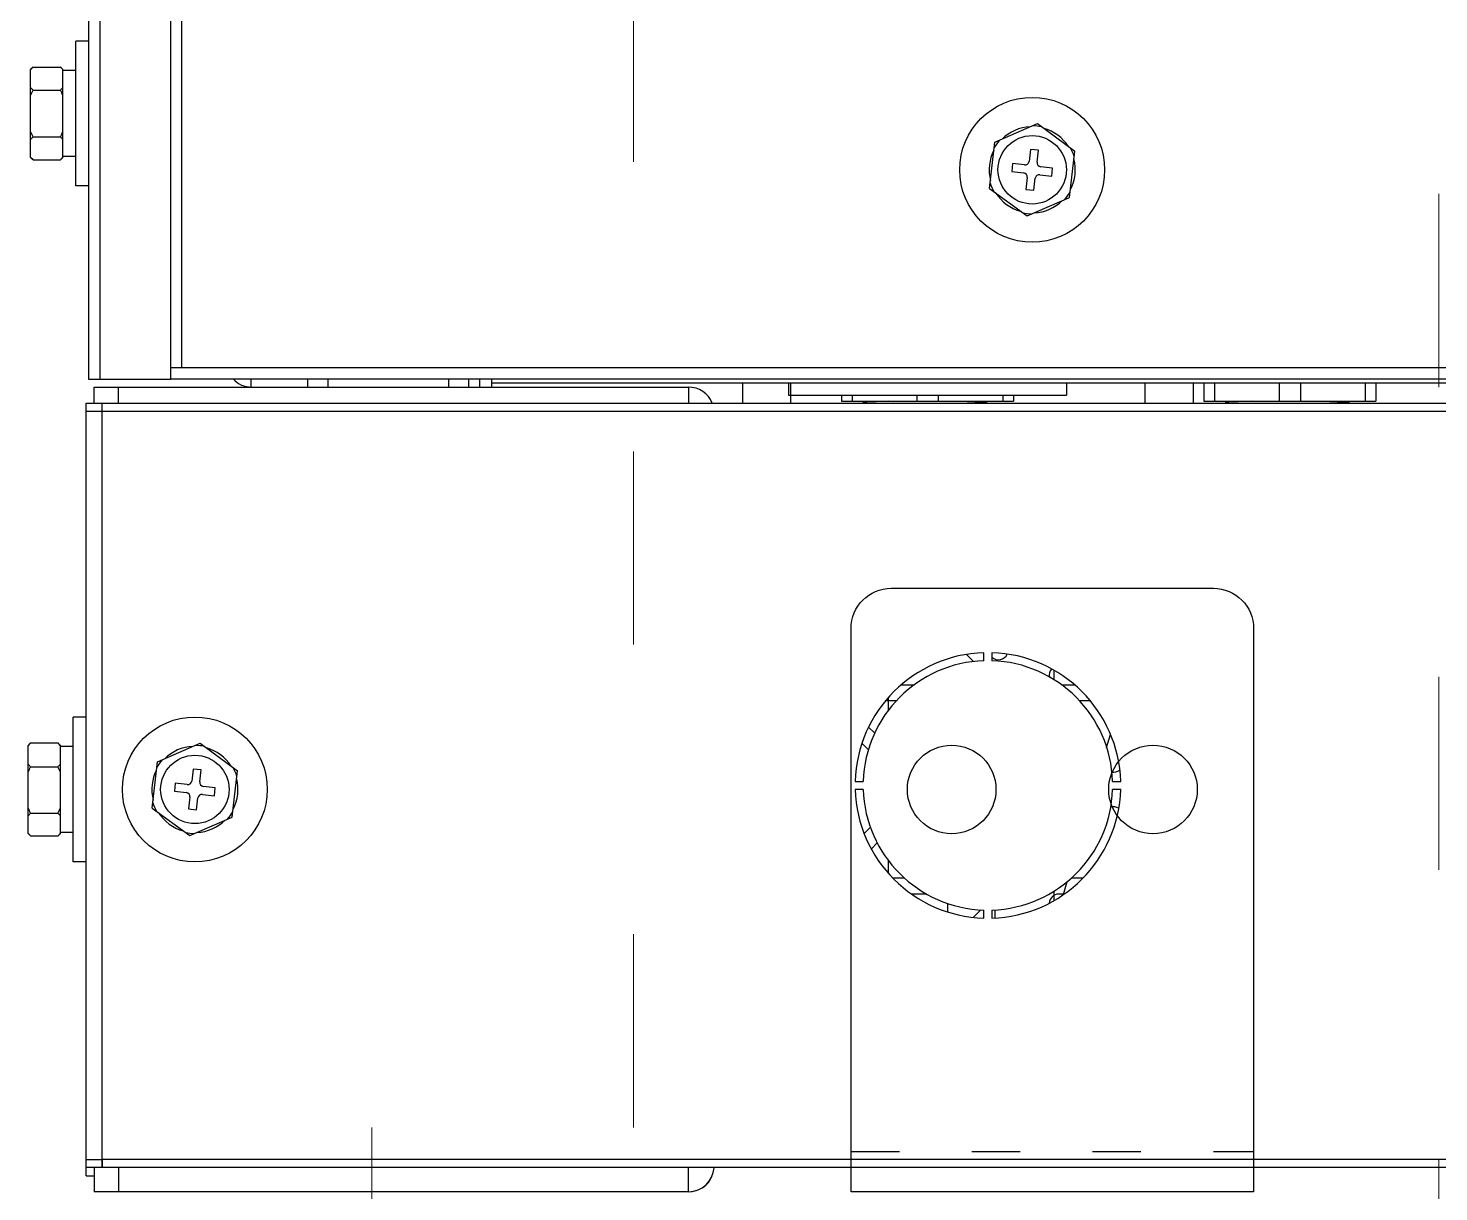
# Model space of a CAD drawing. Extents: x 59521 to 184406, y -1257 to 56672.
# Drawn here: x 90183.8 to 90359, y 13804.5 to 13949.1 of the extents above; entities that cross this region are included whole.
import ezdxf

# ---------------------------------------------------------------- set-up
doc = ezdxf.new("R2010")
doc.units = 0
doc.header["$MEASUREMENT"] = 0
doc.linetypes.add('ACAD_ISO03W100', pattern=[30, 12, -18])
doc.linetypes.add('CENTER', pattern=[50.799999713897705, 31.75, -6.349999904632568, 6.349999904632568, -6.349999904632568])
doc.layers.get('0').update_dxf_attribs({"linetype": 'CONTINUOUS'})
for name, color, linetype in [('2201-99013_0', 7, 'CONTINUOUS'), ('2401-01144-S-M6-16HWM_0', 7, 'CONTINUOUS'), ('4208-00681_1_0', 7, 'CONTINUOUS'), ('4208-00681_2_0', 7, 'CONTINUOUS'), ('4209-00026-D30-M_0', 7, 'CONTINUOUS'), ('4212-L0877_0', 7, 'CONTINUOUS'), ('4215-12269_10_0', 7, 'CONTINUOUS'), ('4215-19365_1_0', 7, 'CONTINUOUS'), ('4215-19366_0', 7, 'CONTINUOUS'), ('4215-19371_3_0', 7, 'CONTINUOUS'), ('4215-19373_0', 7, 'CONTINUOUS'), ('4215-19374_0', 7, 'CONTINUOUS'), ('4215-19407_1_0', 7, 'CONTINUOUS'), ('CORNER_FITTING-1_041_0', 7, 'CONTINUOUS')]:
    doc.layers.add(name, color=color, linetype=linetype)
doc.layers.add('3中心线层', color=1, linetype='CENTER', lineweight=18)
doc.layers.add('THICK', color=7, linetype='CONTINUOUS', lineweight=0)

# ---------------------------------------------------------------- blocks, each defined once
blk = doc.blocks.new('RY6TU6TYR6Y')
at = {"layer": 'THICK', "color": 1, "linetype": 'ACAD_ISO03W100', "ltscale": 2}
blk.add_lwpolyline([(74847.96917250848, -88359.80782113018), (74947.96917250848, -88359.80782113018), (74947.96917250848, -90811.80782113018), (74847.96917250848, -90811.80782113018)], close=True, dxfattribs=at)
blk = doc.blocks.new('A$C5A9F4CD4')
at = {"layer": '2201-99013_0', "color": 87, "linetype": 'Continuous'}
for p, q in [((56.09994259450468, 100.0000053473877), (56.09994259450468, 101.0000053473877)), ((56.09994259450468, 100.0000053473877), (56.09994259450468, 101.0000053473877)), ((57.59994259450468, 100.0000053473877), (57.59994259450468, 101.0000053473877)), ((57.59994259450468, 100.0000053473877), (57.59994259450468, 101.0000053473877))]:
    blk.add_line(p, q, dxfattribs=at)
at = {"layer": '2401-01144-S-M6-16HWM_0', "color": 87, "linetype": 'Continuous'}
for p, q in [((7.499942594498862, 143.0000053473877), (5.899942594493041, 143.0000053473877)), ((5.899942594493041, 125.0000053473877), (5.899942594493041, 143.0000053473877)), ((7.499942594498862, 143.0000053473877), (5.899942594500317, 143.0000053473877)), ((5.899942594500317, 125.0000053473877), (5.899942594500317, 143.0000053473877)), ((0.5999425945046823, 139.7735080392877), (0.29994259448722, 139.4735080392866)), ((0.5999425945046823, 139.7735080392886), (0.299942594501772, 139.4735080392884)), ((0.2999425943999086, 128.5265026554871), (0.2999425943999086, 139.4735080392866)), ((0.299942594501772, 128.5265026554889), (0.299942594501772, 139.4735080392884)), ((0.5999425945046823, 139.7735080392877), (3.999942594498862, 139.7735080392877)), ((0.5999425945046823, 139.7735080392886), (3.999942594498862, 139.7735080392886)), ((4.29994259448722, 139.4735080392866), (3.999942594498862, 139.7735080392877)), ((4.299942594501772, 139.4735080392884), (3.999942594498862, 139.7735080392886)), ((4.299942594399909, 128.5265026554871), (4.299942594399909, 139.4735080392866)), ((4.299942594501772, 128.5265026554889), (4.299942594501772, 139.4735080392884)), ((5.899942594493041, 139.3500053473881), (4.29994259448722, 139.3500053473881)), ((5.899942594500317, 139.3500053473881), (4.299942594501772, 139.3500053473881)), ((0.5999425945046823, 136.8867566932868), (3.999942594498862, 136.8867566932868)), ((0.5999425945046823, 136.8867566932877), (3.999942594498862, 136.8867566932877)), ((120.0535532287031, 130.4270155887871), (125.3446258395852, 132.7374016947879)), ((120.053553228805, 130.427015588788), (125.3446258397016, 132.7374016946878)), ((125.3446258395852, 132.7374016947879), (129.9910152053926, 129.3103914532867)), ((125.3446258397016, 132.7374016946878), (129.9910152055018, 129.3103914532876)), ((0.5999425945046823, 131.1132540013868), (3.999942594498862, 131.1132540013868)), ((0.5999425945046823, 131.1132540013887), (3.999942594498862, 131.1132540013887)), ((119.408869983512, 124.689619241487), (120.0535532287031, 130.4270155887871)), ((119.4088699835993, 124.6896192413888), (120.053553228805, 130.427015588788)), ((0.5999425945046823, 128.2265026554878), (0.29994259448722, 128.5265026554871)), ((0.5999425945046823, 128.2265026554887), (0.299942594501772, 128.5265026554889)), ((0.5999425945046823, 128.2265026554878), (3.999942594498862, 128.2265026554878)), ((0.5999425945046823, 128.2265026554887), (3.999942594498862, 128.2265026554887)), ((4.29994259448722, 128.5265026554871), (3.999942594498862, 128.2265026554878)), ((4.299942594501772, 128.5265026554889), (3.999942594498862, 128.2265026554887)), ((5.899942594493041, 128.6500053473874), (4.29994259448722, 128.6500053473874)), ((5.899942594500317, 128.6500053473883), (4.299942594501772, 128.6500053473883)), ((124.4822255295003, 129.540202048388), (124.314731909195, 128.0495827517871)), ((124.4822255296021, 129.5402020482879), (124.3147319093041, 128.0495827517889)), ((125.4759717271954, 129.4285396347886), (124.4822255295003, 129.540202048388)), ((125.4759717273046, 129.4285396347877), (124.4822255296021, 129.5402020482879)), ((125.3084781068028, 127.9379203382878), (125.4759717271954, 129.4285396347886)), ((125.3084781069047, 127.9379203382878), (125.4759717273046, 129.4285396347877)), ((129.3463319602015, 123.5729951059884), (129.9910152053926, 129.3103914532867)), ((129.3463319603034, 123.5729951059884), (129.9910152055018, 129.3103914532876)), ((122.2714083069877, 127.7760344800872), (122.1597458934993, 126.7822882823884)), ((122.2714083071041, 127.7760344800881), (122.1597458936012, 126.7822882823884)), ((122.1597458934993, 126.7822882823884), (123.6503651899984, 126.6147946620868)), ((122.1597458936012, 126.7822882823884), (123.6503651901003, 126.6147946620877)), ((123.7620276034868, 127.6085408597874), (122.2714083069877, 127.7760344800872)), ((123.7620276036032, 127.6085408597883), (122.2714083071041, 127.7760344800881)), ((125.6378575853887, 126.3914698349881), (127.1284768818878, 126.2239762146883)), ((125.6378575854033, 126.3914698349881), (127.1284768820042, 126.2239762146883)), ((127.2401392954052, 127.217722412387), (125.7495199989062, 127.3852160326869)), ((127.2401392954998, 127.2177224122879), (125.7495199990008, 127.3852160326887)), ((127.1284768818878, 126.2239762146883), (127.2401392954052, 127.217722412387)), ((127.1284768820042, 126.2239762146883), (127.2401392954998, 127.2177224122879)), ((7.499942594498862, 125.0000053473877), (5.899942594493041, 125.0000053473877)), ((7.499942594498862, 125.0000053473877), (5.899942594500317, 125.0000053473877)), ((119.408869983512, 124.689619241487), (124.0552593492903, 121.2626089999876)), ((119.4088699835993, 124.6896192413888), (124.0552593493048, 121.2626089999885)), ((124.0914070821018, 126.0620903564877), (123.9239134617092, 124.5714710599887)), ((124.0914070822037, 126.0620903564886), (123.9239134618037, 124.5714710599887)), ((123.9239134617092, 124.5714710599887), (124.9176596594043, 124.4598086463875)), ((123.9239134618037, 124.5714710599887), (124.9176596595062, 124.4598086463884)), ((124.9176596594043, 124.4598086463875), (125.0851532797096, 125.9504279428866)), ((124.9176596595062, 124.4598086463884), (125.0851532798042, 125.9504279428884)), ((124.0552593492903, 121.2626089999876), (129.3463319602015, 123.5729951059884)), ((124.0552593493048, 121.2626089999885), (129.3463319603034, 123.5729951059884)), ((88.6999425945105, 100.5000053473877), (88.6999425945105, 98.00000534738774)), ((94.6999425945105, 100.5000053473877), (94.6999425945105, 98.00000534738774)), ((138.6999425945105, 100.5000053473877), (138.6999425945105, 98.00000534738774)), ((144.6999425945105, 100.5000053473877), (144.6999425945105, 98.00000534738774)), ((7.199942594510503, 59.00000534738774), (5.599942594504682, 59.00000534738774)), ((5.599942594504682, 41.00000534948686), (5.599942594504682, 59.00000534528681)), ((7.199942594503227, 59.00000534738774), (5.599942594504682, 59.00000534738774)), ((5.599942594504682, 41.00000534948776), (5.599942594504682, 59.00000534528863)), ((0.2526708784862421, 55.72623632328668), (-5.740550113841891e-05, 55.47350803928657)), ((0.2526708785007941, 55.72623632328759), (-5.740550113841891e-05, 55.47350803928839)), ((-5.740550113841891e-05, 44.52650265558714), (-5.740550113841891e-05, 55.47350803918653)), ((-5.740550113841891e-05, 44.52650265548891), (-5.740550113841891e-05, 55.47350803918835)), ((0.29994259448722, 55.77290272608752), (3.699942594510503, 55.77290272608752)), ((0.299942594501772, 55.77290272608843), (3.699942594503227, 55.77290272608843)), ((3.999942594498862, 55.47350803928657), (3.747214310395066, 55.72623632328668)), ((3.999942594498862, 55.47350803928839), (3.747214310504205, 55.72623632328759)), ((3.999942594498862, 44.52650265558714), (3.999942594498862, 55.47350803918653)), ((3.999942594498862, 44.52650265548891), (3.999942594498862, 55.47350803918835)), ((5.599942594504682, 55.35000534738811), (3.999942594498862, 55.35000534738811)), ((5.599942594504682, 55.35000534738811), (3.999942594498862, 55.35000534738811)), ((16.05355322870309, 53.42701558878707), (21.34462583970162, 55.73740169468783)), ((16.05355322880496, 53.42701558878798), (21.34462583970162, 55.73740169468783)), ((21.34462583970162, 55.73740169468783), (25.99101520539261, 52.31039145328668)), ((21.34462583970162, 55.73740169468783), (25.99101520550175, 52.31039145328759)), ((0.29994259448722, 52.81405312998777), (3.699942594510503, 52.81405312998777)), ((0.299942594501772, 52.81405312998777), (3.699942594503227, 52.81405312998777)), ((15.40886998351198, 47.68961924148698), (16.05355322870309, 53.42701558878707)), ((15.4088699835047, 47.68961924138875), (16.05355322880496, 53.42701558878798)), ((20.48222552950028, 52.54020204838798), (20.31473190919496, 51.04958275178706)), ((20.48222552960215, 52.54020204828794), (20.3147319093041, 51.04958275178888)), ((21.47597172719543, 52.42853963478865), (20.48222552950028, 52.54020204838798)), ((21.47597172730457, 52.42853963478774), (20.48222552960215, 52.54020204828794)), ((21.3084781068028, 50.93792033828777), (21.47597172719543, 52.42853963478865)), ((21.30847810690466, 50.93792033828777), (21.47597172730457, 52.42853963478774)), ((25.3463319602015, 46.57299510598841), (25.99101520539261, 52.31039145328668)), ((25.34633196030336, 46.57299510588746), (25.99101520550175, 52.31039145328759)), ((18.27140830698772, 50.77603448008722), (18.15974589349935, 49.78228828238844)), ((18.27140830710414, 50.77603448008813), (18.15974589360121, 49.78228828238844)), ((18.15974589349935, 49.78228828238844), (19.65036518999841, 49.61479466208675)), ((18.15974589360121, 49.78228828238844), (19.65036519010027, 49.61479466208766)), ((19.76202760348679, 50.60854085978735), (18.27140830698772, 50.77603448008722)), ((19.7620276036032, 50.60854085978826), (18.27140830710414, 50.77603448008813)), ((20.0914070821018, 49.06209035648772), (19.92391346170916, 47.57147105998865)), ((20.09140708220366, 49.06209035648862), (19.92391346180375, 47.57147105998865)), ((21.6378575853887, 49.39146983498813), (23.12847688188776, 49.22397621468826)), ((21.63785758540325, 49.39146983498813), (23.12847688200418, 49.22397621468826)), ((23.24013929540524, 50.21772241238705), (21.74951999890618, 50.38521603268691)), ((23.24013929549983, 50.21772241228791), (21.74951999900077, 50.38521603268873)), ((23.12847688188776, 49.22397621468826), (23.24013929540524, 50.21772241238705)), ((23.12847688200418, 49.22397621468826), (23.24013929549983, 50.21772241228791)), ((15.40886998351198, 47.68961924148698), (20.05525934920297, 44.26260899998761)), ((15.4088699835047, 47.68961924138875), (20.05525934930483, 44.26260899998852)), ((19.92391346170916, 47.57147105998865), (20.91765965940431, 47.4598086463875)), ((19.92391346180375, 47.57147105998865), (20.91765965950617, 47.45980864638841)), ((20.91765965940431, 47.4598086463875), (21.08515327970963, 48.95042794288656)), ((20.91765965950617, 47.45980864638841), (21.08515327980422, 48.95042794288838)), ((0.29994259448722, 47.04115575128617), (3.699942594510503, 47.04115575128617)), ((0.299942594501772, 47.04115575128799), (3.699942594503227, 47.04115575128799)), ((20.05525934920297, 44.26260899998761), (25.3463319602015, 46.57299510598841)), ((20.05525934930483, 44.26260899998852), (25.34633196030336, 46.57299510588746)), ((0.2526708784862421, 44.27377437148698), (-5.740550113841891e-05, 44.52650265548709)), ((0.2526708785007941, 44.2737743714888), (-5.740550113841891e-05, 44.52650265548891)), ((0.29994259448722, 44.22710796868796), (0.2526773808931466, 44.27377591618733)), ((0.299942594501772, 44.22710796868796), (0.2526773809004226, 44.27377591618824)), ((0.29994259448722, 44.22710796868796), (3.699942594510503, 44.22710796868796)), ((0.299942594501772, 44.22710796868796), (3.699942594503227, 44.22710796868796)), ((3.699942594510503, 44.22710796868796), (3.747207807988161, 44.27377591618733)), ((3.699942594503227, 44.22710796868796), (3.747207808104577, 44.27377591618824)), ((3.999942594498862, 44.52650265548709), (3.747214310395066, 44.27377437148698)), ((3.999942594498862, 44.52650265548891), (3.747214310504205, 44.2737743714888)), ((5.599942594504682, 44.65000534738738), (3.999942594498862, 44.65000534738738)), ((5.599942594504682, 44.65000534738829), (3.999942594498862, 44.65000534738829)), ((7.199942594510503, 41.00000534738774), (5.599942594504682, 41.00000534738774)), ((7.199942594503227, 41.00000534738774), (5.599942594504682, 41.00000534738774))]:
    blk.add_line(p, q, dxfattribs=at)
for centre, radius in [((124.6999425945105, 127.0000053473877), 9), ((124.6999425945032, 127.0000053473877), 9), ((124.6999425945105, 127.0000053473877), 4.25), ((124.6999425945032, 127.0000053473877), 4.25), ((20.6999425945105, 50.00000534738774), 9), ((20.69994259450323, 50.00000534738774), 9), ((20.6999425945105, 50.00000534738774), 4.25), ((20.69994259450323, 50.00000534738774), 4.25)]:
    blk.add_circle(centre, radius, dxfattribs=at)
for centre, radius, start, end in [((1.541809016693151, 137.1992099440877), 3.5559222485, 39.13644607986255, 39.50124376906739), ((1.541809387003013, 137.1992102472877), 3.5559217699, 39.13644605562668, 39.501243794994), ((124.6999425945105, 127.0000053473877), 5.35, 92.74915102881671, 134.4285383586357), ((124.6999425945032, 127.0000053473877), 5.35, 92.74915102881671, 134.4285383585536), ((124.6999425945105, 127.0000053473877), 5.4735026919, 77.5963976982865, 89.58129168902244), ((124.6999425945032, 127.0000053473877), 5.4735026919, 77.5963976982865, 89.58129168943931), ((124.6999425945105, 127.0000053473877), 5.35, 32.74915102883042, 74.42853835867903), ((124.6999425945032, 127.0000053473877), 5.35, 32.74915102887424, 74.42853835867903), ((124.6999425945105, 127.0000053473877), 5.4735026919, 137.5963976983932, 149.581291689492), ((124.6999425945032, 127.0000053473877), 5.4735026919, 137.5963976983451, 149.581291689537), ((124.6999425945105, 127.0000053473877), 5.4735026919, 17.59639769824892, 29.58129168966133), ((124.6999425945032, 127.0000053473877), 5.4735026919, 17.59639769829859, 29.58129168927427), ((3.058075399691006, 130.8008001248882), 3.5559212543, 219.1364461157358, 219.5012537111305), ((3.058075336099137, 130.8008000724885), 3.5559211718, 219.136446109194, 219.5012537134377), ((124.6999425945105, 127.0000053473877), 5.35, 152.7491510288878, 194.4285383586766), ((124.6999425945032, 127.0000053473877), 5.35, 152.7491510289805, 194.4285383587775), ((123.8178588103037, 128.1054139585876), 0.5, 263.5888446938997, 353.5888446939114), ((123.8178588104056, 128.1054139585876), 0.5, 263.5888446938997, 353.5888446939114), ((125.805351205694, 127.8820891314872), 0.5, 173.5888446938077, 263.5888446938997), ((125.8053512058032, 127.8820891314881), 0.5, 173.5888446939113, 263.5888446938997), ((124.6999425945105, 127.0000053473877), 5.35, 332.7491510288879, 14.4285383586766), ((124.6999425945032, 127.0000053473877), 5.35, 332.7491510289805, 14.42853835877754), ((123.5945339832106, 126.1179215632883), 0.5, 353.5888446938077, 83.58884469389967), ((123.5945339832979, 126.1179215631873), 0.5, 353.5888446939114, 83.58884469389967), ((125.5820263786009, 125.8945967361879), 0.5, 83.58884469389967, 173.5888446939113), ((125.5820263787027, 125.8945967360878), 0.5, 83.58884469389967, 173.5888446939113), ((124.6999425945105, 127.0000053473877), 5.4735026919, 197.5963976982489, 209.5812916896613), ((124.6999425945032, 127.0000053473877), 5.4735026919, 197.5963976982986, 209.5812916892743), ((124.6999425945105, 127.0000053473877), 5.35, 212.7491510288304, 254.428538358679), ((124.6999425945032, 127.0000053473877), 5.35, 212.7491510288742, 254.428538358679), ((124.6999425945105, 127.0000053473877), 5.35, 272.7491510288167, 314.4285383586357), ((124.6999425945032, 127.0000053473877), 5.35, 272.7491510288167, 314.4285383585536), ((124.6999425945105, 127.0000053473877), 5.4735026919, 317.5963976983932, 329.581291689492), ((124.6999425945032, 127.0000053473877), 5.4735026919, 317.596397698345, 329.581291689537), ((124.6999425945105, 127.0000053473877), 5.4735026919, 257.5963976982865, 269.5812916890225), ((124.6999425945032, 127.0000053473877), 5.4735026919, 257.5963976982865, 269.5812916894393), ((20.6999425945105, 50.00000534738774), 5.35, 92.74915102881671, 134.4285383586357), ((20.69994259450323, 50.00000534738774), 5.35, 92.74915102881671, 134.4285383585171), ((20.6999425945105, 50.00000534738774), 5.4735026919, 77.5963976982865, 89.58129168902244), ((20.69994259450323, 50.00000534738774), 5.4735026919, 77.5963976982865, 89.58129168943931), ((20.6999425945105, 50.00000534738774), 5.35, 32.74915102878659, 74.42853835867903), ((20.69994259450323, 50.00000534738774), 5.35, 32.74915102887424, 74.42853835867903), ((20.6999425945105, 50.00000534738774), 5.4735026919, 137.5963976983932, 149.581291689492), ((20.69994259450323, 50.00000534738774), 5.4735026919, 137.5963976983451, 149.5812916891462), ((20.6999425945105, 50.00000534738774), 5.4735026919, 17.59639769819925, 29.58129168966133), ((20.69994259450323, 50.00000534738774), 5.4735026919, 17.59639769819925, 29.58129168922895), ((20.6999425945105, 50.00000534738774), 5.35, 152.7491510288415, 194.4285383585252), ((20.69994259450323, 50.00000534738774), 5.35, 152.7491510288878, 194.4285383586766), ((19.81785881030373, 51.10541395858763), 0.5, 263.5888446938997, 353.5888446939114), ((19.8178588104056, 51.10541395858763), 0.5, 263.5888446938997, 353.5888446936005), ((21.80535120569402, 50.88208913148719), 0.5, 173.5888446939113, 263.5888446938997), ((21.80535120580316, 50.8820891314881), 0.5, 173.5888446938077, 263.5888446938997), ((20.6999425945105, 50.00000534738774), 5.35, 332.7491510288415, 14.4285383585252), ((20.69994259450323, 50.00000534738774), 5.35, 332.7491510288879, 14.4285383586766), ((19.59453398321057, 49.11792156328829), 0.5, 353.5888446939114, 83.58884469389967), ((19.59453398329788, 49.11792156318734), 0.5, 353.5888446938077, 83.58884469389967), ((21.58202637860086, 48.89459673618785), 0.5, 83.58884469389967, 173.5888446939113), ((21.58202637870272, 48.89459673608781), 0.5, 83.58884469389967, 173.5888446936006), ((20.6999425945105, 50.00000534738774), 5.4735026919, 197.5963976981992, 209.5812916896613), ((20.69994259450323, 50.00000534738774), 5.4735026919, 197.5963976981992, 209.5812916892289), ((20.6999425945105, 50.00000534738774), 5.35, 212.7491510287866, 254.428538358679), ((20.69994259450323, 50.00000534738774), 5.35, 212.7491510288742, 254.428538358679), ((20.6999425945105, 50.00000534738774), 5.35, 272.7491510288167, 314.4285383586357), ((20.69994259450323, 50.00000534738774), 5.35, 272.7491510288167, 314.4285383585171), ((20.6999425945105, 50.00000534738774), 5.4735026919, 317.5963976983932, 329.581291689492), ((20.69994259450323, 50.00000534738774), 5.4735026919, 317.596397698345, 329.5812916891462), ((20.6999425945105, 50.00000534738774), 5.4735026919, 257.5963976982865, 269.5812916890225), ((20.69994259450323, 50.00000534738774), 5.4735026919, 257.5963976982865, 269.5812916894393)]:
    blk.add_arc(centre, radius, start, end, dxfattribs=at)
for points in [[(0.29994259448722, 139.4435989933872), (0.3937570741982199, 139.5588906857874), (0.4948394761013333, 139.668404920988), (0.5999425945046823, 139.7735080392877)], [(0.299942594501772, 139.4435989932881), (0.3937570743000833, 139.5588906857874), (0.4948394762031967, 139.668404920988), (0.5999425945046823, 139.7735080392886)], [(4.285596939706011, 139.4611142016865), (4.195843922905624, 139.5699912365862), (4.099716871598503, 139.673733762188), (3.999942594498862, 139.7735080392877)], [(4.285596939800598, 139.4611142016884), (4.195843922905624, 139.569991236488), (4.099716871700366, 139.673733762188), (3.999942594498862, 139.7735080392886)], [(0.5999425945046823, 136.8867566932868), (0.4948394761013333, 136.9918598115864), (0.3937570741982199, 137.101374046787), (0.29994259448722, 137.2166657392872)], [(0.5999425945046823, 136.8867566932877), (0.4948394762031967, 136.9918598115883), (0.3937570743000833, 137.1013740467888), (0.299942594501772, 137.216665739189)], [(0.29994259448722, 136.2269386014877), (0.3909940409939736, 136.4507308218881), (0.4918932318105362, 136.6706579680877), (0.5999425945046823, 136.8867566932868)], [(0.299942594501772, 136.2269386014887), (0.390994041103113, 136.450730821789), (0.4918932319051237, 136.6706579680877), (0.5999425945046823, 136.8867566932877)], [(3.999942594498862, 136.8867566932868), (4.105045712785795, 136.9918598115864), (4.206128114688909, 137.101374046787), (4.29994259448722, 137.2166657392872)], [(3.999942594498862, 136.8867566932877), (4.105045712800347, 136.9918598115883), (4.206128114805324, 137.1013740467888), (4.299942594501772, 137.216665739189)], [(4.29994259448722, 136.2269386014877), (4.208891147893155, 136.4507308218881), (4.107991957105696, 136.6706579680877), (3.999942594498862, 136.8867566932868)], [(4.299942594501772, 136.2269386014887), (4.208891148002294, 136.450730821789), (4.10799195720756, 136.6706579680877), (3.999942594498862, 136.8867566932877)], [(0.5999425945046823, 131.1132540013868), (0.4918932318105362, 131.3293527266878), (0.3909940409939736, 131.5492798728874), (0.29994259448722, 131.7730720932877)], [(0.5999425945046823, 131.1132540013887), (0.4918932319051237, 131.3293527266887), (0.390994041103113, 131.5492798728883), (0.299942594501772, 131.7730720932877)], [(3.999942594498862, 131.1132540013868), (4.107991957105696, 131.3293527266878), (4.208891147893155, 131.5492798728874), (4.29994259448722, 131.7730720932877)], [(3.999942594498862, 131.1132540013887), (4.10799195720756, 131.3293527266887), (4.208891148002294, 131.5492798728883), (4.299942594501772, 131.7730720932877)], [(0.29994259448722, 130.7833449554864), (0.3937570741982199, 130.8986366478866), (0.4948394761013333, 131.0081508830872), (0.5999425945046823, 131.1132540013868)], [(0.299942594501772, 130.7833449554882), (0.3937570743000833, 130.8986366478885), (0.4948394762031967, 131.0081508830872), (0.5999425945046823, 131.1132540013887)], [(4.29994259448722, 130.7833449554864), (4.206128114688909, 130.8986366478866), (4.105045712785795, 131.0081508830872), (3.999942594498862, 131.1132540013868)], [(4.299942594501772, 130.7833449554882), (4.206128114805324, 130.8986366478885), (4.105045712800347, 131.0081508830872), (3.999942594498862, 131.1132540013887)], [(0.5999425945046823, 128.2265026554878), (0.5001684605958872, 128.3262767893875), (0.404041542991763, 128.430019160488), (0.3142886362038553, 128.5388960235878)], [(0.5999425945046823, 128.2265026554887), (0.5001684606977506, 128.3262767893875), (0.4040415431009023, 128.4300191604889), (0.3142886363057187, 128.5388960235878)], [(3.999942594498862, 128.2265026554878), (4.105045712785795, 128.3316057737875), (4.206128114688909, 128.4411200089862), (4.29994259448722, 128.5564117013864)], [(3.999942594498862, 128.2265026554887), (4.105045712800347, 128.3316057737884), (4.206128114805324, 128.441120008988), (4.299942594501772, 128.5564117013882)], [(-5.740550113841891e-05, 55.4347540148874), (0.09363206318812445, 55.55276771548688), (0.1947167411854025, 55.66504879748845), (0.29994259448722, 55.77290272608752)], [(-5.740550113841891e-05, 55.43475401478827), (0.09363206330453977, 55.5527677154887), (0.1947167413018178, 55.66504879748845), (0.299942594501772, 55.77290272608843)], [(3.999942594498862, 55.4347540148874), (3.906253125693183, 55.55276771548688), (3.805168447695905, 55.66504879748845), (3.699942594510503, 55.77290272608752)], [(3.999942594498862, 55.43475401478827), (3.906253125802323, 55.5527677154887), (3.805168447805045, 55.66504879748845), (3.699942594503227, 55.77290272608843)], [(0.29994259448722, 52.81405312998777), (0.1947167411854025, 52.92190705858866), (0.09363206318812445, 53.03418814058659), (-5.740550113841891e-05, 53.15220184128611)], [(0.299942594501772, 52.81405312998777), (0.1947167413018178, 52.92190705858775), (0.09363206330453977, 53.0341881405875), (-5.740550113841891e-05, 53.15220184118789)], [(-5.740550113841891e-05, 52.15430421568726), (0.09099432060611434, 52.3780736601866), (0.191893556911964, 52.59797771128706), (0.29994259448722, 52.81405312998777)], [(-5.740550113841891e-05, 52.15430421568726), (0.09099432070070179, 52.37807366008838), (0.1918935569992755, 52.59797771128797), (0.299942594501772, 52.81405312998777)], [(3.699942594510503, 52.81405312998777), (3.805168447695905, 52.92190705858866), (3.906253125693183, 53.03418814058659), (3.999942594498862, 53.15220184128611)], [(3.699942594503227, 52.81405312998777), (3.805168447805045, 52.92190705858775), (3.906253125802323, 53.0341881405875), (3.999942594498862, 53.15220184118789)], [(3.999942594498862, 52.15430421568726), (3.908890868304297, 52.3780736601866), (3.807991631998448, 52.59797771128706), (3.699942594510503, 52.81405312998777)], [(3.999942594498862, 52.15430421568726), (3.908890868406161, 52.37807366018842), (3.807991632100311, 52.59797771128797), (3.699942594503227, 52.81405312998777)], [(0.29994259448722, 47.04115575128617), (0.191893556911964, 47.25723117008692), (0.09099432060611434, 47.47713522118738), (-5.740550113841891e-05, 47.70090466568672)], [(0.299942594501772, 47.04115575128799), (0.1918935569992755, 47.25723117008874), (0.09099432070070179, 47.47713522118829), (-5.740550113841891e-05, 47.70090466568763)], [(3.699942594510503, 47.04115575128617), (3.807991631998448, 47.25723117008692), (3.908890868304297, 47.47713522118738), (3.999942594498862, 47.70090466568672)], [(3.699942594503227, 47.04115575128799), (3.807991632100311, 47.25723117008874), (3.908890868406161, 47.47713522118829), (3.999942594498862, 47.70090466568763)], [(-5.740550113841891e-05, 46.7195555481876), (0.09388748271157965, 46.83209981718846), (0.1949665347929113, 46.93882354028665), (0.29994259448722, 47.04115575128617)], [(-5.740550113841891e-05, 46.7195555481876), (0.0938874828061671, 46.83209981718755), (0.1949665349020506, 46.93882354028847), (0.299942594501772, 47.04115575128799)], [(3.999942594498862, 46.7195555481876), (3.905997706198832, 46.83209981718846), (3.804918654088397, 46.93882354028665), (3.699942594510503, 47.04115575128617)], [(3.999942594498862, 46.7195555481876), (3.905997706300695, 46.83209981718755), (3.804918654204812, 46.93882354028847), (3.699942594503227, 47.04115575128799)], [(0.2526707866054494, 44.27377434958817), (0.1646492249856237, 44.36179580408771), (0.07971267140237615, 44.45314506918749), (-5.740550113841891e-05, 44.54870817178653)], [(0.2526707867000368, 44.27377434958817), (0.1646492251020391, 44.36179580408862), (0.07971267140237615, 44.45314506918839), (-5.740550113841891e-05, 44.54870817178835)], [(3.747214402304962, 44.27377434958817), (3.835235963895684, 44.36179580408771), (3.920172517508036, 44.45314506918749), (3.999942594498862, 44.54870817178653)], [(3.747214402406826, 44.27377434958817), (3.83523596390296, 44.36179580408862), (3.920172517602623, 44.45314506918839), (3.999942594498862, 44.54870817178835)]]:
    blk.add_open_spline(points, degree=3, dxfattribs=at)
at = {"layer": '4208-00681_1_0', "color": 87, "linetype": 'Continuous'}
for p, q in [((103.6999425945032, 98.17483910078772), (103.7048576134985, 98.18043329508873)), ((103.6999425945032, 98.17464019718773), (103.6999425945032, 98.08562636558781)), ((103.7966310175034, 98.23333868068767), (103.7048576939051, 98.18031840718777)), ((118.9034404637059, 98.12419212598797), (119.0923496085015, 98.23333868068767)), ((119.1395276788026, 98.00000534738774), (118.9140132161992, 98.13030077418898)), ((148.6999425945032, 98.17483910078772), (148.7048576134985, 98.18043329508873)), ((148.6999425945032, 98.17464019718773), (148.6999425945032, 98.08562636558781)), ((148.7966310175034, 98.23333868068767), (148.7048576939051, 98.18031840718777)), ((163.9034404637059, 98.12419212598797), (164.0923496085015, 98.23333868068767)), ((164.1395276788026, 98.00000534738774), (163.9140132161992, 98.13030077418898)), ((103.6999425945032, 98.0856159392888), (103.7045864969987, 98.08017831258803)), ((103.7045865422988, 98.08024510528867), (103.8434803916025, 98.00000534738774)), ((148.6999425945032, 98.0856159392888), (148.7045864969041, 98.08017831258803)), ((148.7045865422988, 98.08024510528867), (148.8434803916025, 98.00000534738774))]:
    blk.add_line(p, q, dxfattribs=at)
for points, knots in [([(106.8900732828042, 98.2333470991889), (106.4440209666063, 98.22221238068778), (105.8139659310036, 98.20573092958784), (105.0327416579021, 98.17919147438806), (104.5711584892051, 98.16257964648867), (104.2168160830042, 98.14117176118816), (103.9338518958029, 98.13243137968766), (103.8097227768012, 98.10150830408838), (103.6999497079014, 98.1044852665882), (103.6999427039045, 98.08561594138791)], [0, 0, 0, 0, 0.4187501357, 0.5908808818, 0.7350037236, 0.8491968223, 0.9319674170000001, 0.9822911528, 1, 1, 1, 1]), ([(103.7048626975011, 98.18043331018816), (103.7506599234039, 98.20647605838803), (103.9375094792049, 98.20319881928845), (104.1076782529999, 98.22644733858851), (104.2313583854993, 98.23333087018818)], [0, 0, 0, 0, 0.2983992767, 1, 1, 1, 1]), ([(118.9036443018049, 98.1243029128882), (118.8484494060031, 98.09224295708736), (118.6198033546025, 98.09844298628832), (118.1825272275019, 98.04744112598837), (117.4829571104056, 98.03094966338813), (116.9428345066044, 98.00934403908832), (116.634949280502, 97.9999963042892)], [0, 0, 0, 0, 0.0842272504, 0.2843882774, 0.5935434529, 1, 1, 1, 1]), ([(151.8900732828042, 98.2333470991889), (151.4440209666063, 98.22221238068778), (150.8139659309018, 98.20573092958784), (150.0327416579021, 98.17919147438806), (149.5711584892051, 98.16257964648867), (149.2168160830042, 98.14117176118816), (148.9338518958029, 98.13243137968766), (148.8097227768012, 98.10150830408838), (148.6999497079014, 98.1044852665882), (148.6999427039045, 98.08561594138791)], [0, 0, 0, 0, 0.4187501357, 0.5908808818, 0.7350037236, 0.8491968223, 0.9319674170000001, 0.9822911528, 1, 1, 1, 1]), ([(148.7048626975011, 98.18043331018816), (148.7506599234039, 98.20647605838803), (148.9375094792049, 98.20319881928845), (149.1076782529999, 98.22644733858851), (149.2313583854993, 98.23333087018818)], [0, 0, 0, 0, 0.2983992767, 1, 1, 1, 1]), ([(163.9036443018049, 98.1243029128882), (163.8484494060031, 98.09224295708736), (163.6198033546025, 98.09844298628832), (163.1825272275019, 98.04744112598837), (162.4829571104056, 98.03094966338813), (161.9428345066044, 98.00934403908832), (161.634949280502, 97.9999963042892)], [0, 0, 0, 0, 0.0842272504, 0.2843882774, 0.5935434529, 1, 1, 1, 1])]:
    blk.add_open_spline(points, degree=3, knots=knots, dxfattribs=at)
at = {"layer": '4208-00681_2_0', "color": 87, "linetype": 'Continuous'}
for p, q in [((146.0332759278972, 100.5000053473877), (146.0332759278972, 98.23333868068767)), ((147.3517999293035, 100.5000053473877), (147.3517999293035, 98.23333868068767)), ((155.3814185931042, 100.5000053473877), (155.3814185931042, 98.23333868068767)), ((158.0184665960041, 100.5000053473877), (158.0184665960041, 98.23333868068767)), ((166.0480852598048, 100.5000053473877), (166.0480852598048, 98.23333868068767)), ((167.3666092612038, 100.5000053473877), (167.3666092612038, 98.23333868068767)), ((101.0332759278972, 99.00000534738774), (101.0332759278972, 98.23333868068767)), ((101.0332759278972, 98.23333868068767), (122.3666092612038, 98.23333868068767)), ((102.3517999293035, 99.00000534738774), (102.3517999293035, 98.23333868068767)), ((110.3814185931042, 99.00000534738774), (110.3814185931042, 98.23333868068767)), ((113.0184665960041, 99.00000534738774), (113.0184665960041, 98.23333868068767)), ((121.0480852598048, 99.00000534738774), (121.0480852598048, 98.23333868068767)), ((122.3666092612038, 99.00000534738774), (122.3666092612038, 98.23333868068767)), ((146.0332759278972, 98.23333868068767), (167.3666092612038, 98.23333868068767))]:
    blk.add_line(p, q, dxfattribs=at)
at = {"layer": '4209-00026-D30-M_0', "color": 87, "linetype": 'Continuous'}
for p, q in [((94.44994259450323, 100.5000053473877), (94.44994259450323, 99.00000534738774)), ((128.9499425945032, 100.5000053473877), (128.9499425945032, 99.00000534738774)), ((94.44994259450323, 99.00000534738774), (128.9499425945032, 99.00000534738774))]:
    blk.add_line(p, q, dxfattribs=at)
at = {"layer": '4212-L0877_0', "color": 87, "linetype": 'Continuous'}
for p, q in [((27.6999425945105, 100.0000053473877), (27.6999425945105, 101.0000053473877)), ((27.69994259450323, 100.0000053473877), (27.69994259450323, 101.0000053473877))]:
    blk.add_line(p, q, dxfattribs=at)
for centre, start in [((27.6999425945105, 103.0000053473877), 222.294165140568), ((27.69994259450323, 103.0000053473877), 222.294165140993)]:
    blk.add_arc(centre, 3, start, 270, dxfattribs=at)
at = {"layer": '4215-12269_10_0', "color": 87, "linetype": 'Continuous'}
for p in [(692.1999425945105, 100.5000053473877), (692.1999425945032, 100.5000053473877)]:
    blk.add_line(p, (57.59994259450468, 100.5000053473877), dxfattribs=at)
at = {"layer": '4215-19365_1_0', "color": 87, "linetype": 'Continuous'}
for p, q in [((17.6999425945105, 101.0000053473877), (17.6999425945105, 384.0000053473877)), ((17.69994259450323, 101.0000053473877), (17.69994259450323, 384.0000053473877)), ((19.09994259450468, 102.4000053473874), (19.09994259450468, 384.0000053473877)), ((19.09994259450468, 102.4000053473883), (19.09994259450468, 384.0000053473877)), ((731.6999425945105, 102.4000053473874), (17.6999425945105, 102.4000053473874)), ((19.09994259450468, 102.4000053473883), (17.69994259450323, 102.4000053473883)), ((730.2999425945018, 102.4000053473883), (19.09994259450468, 102.4000053473883)), ((731.6999425945105, 101.0000053473877), (17.6999425945105, 101.0000053473877)), ((731.6999425945032, 101.0000053473877), (17.69994259450323, 101.0000053473877))]:
    blk.add_line(p, q, dxfattribs=at)
at = {"layer": '4215-19366_0', "color": 87, "linetype": 'Continuous'}
for p, q in [((7.199942594503227, 2.000005347387741), (7.199942594503227, 3.000005347387741)), ((7.199942594503227, 2.000005347387741), (8.199942594503227, 2.000005347387741)), ((8.199942594503227, 3.000005347387741), (8.199942594503227, 2.409670053087211))]:
    blk.add_line(p, q, dxfattribs=at)
at = {"layer": '4215-19371_3_0', "color": 87, "linetype": 'Continuous'}
for p, q in [((7.499942594498862, 1096.500005347388), (7.499942594498862, 101.0000053473877)), ((7.499942594498862, 1096.500005347388), (7.499942594498862, 101.0000053473877)), ((8.89994259449304, 1096.500005347388), (8.89994259449304, 101.0000053473877)), ((8.899942594500317, 1096.500005347388), (8.899942594500317, 101.0000053473877)), ((7.499942594498862, 101.0000053473877), (17.6999425945105, 101.0000053473877)), ((7.499942594498862, 101.0000053473877), (17.69994259450323, 101.0000053473877))]:
    blk.add_line(p, q, dxfattribs=at)
at = {"layer": '4215-19373_0', "color": 87, "linetype": 'Continuous'}
for p, q in [((7.199942594510503, 98.00000534738774), (742.1999425945105, 98.00000534738774)), ((7.199942594510503, 2.000005347387741), (7.199942594510503, 98.00000534738774)), ((7.199942594503227, 98.00000534738774), (742.1999425945032, 98.00000534738774)), ((7.199942594503227, 3.000005347387741), (7.199942594503227, 98.00000534738774)), ((7.199942594510503, 97.00000534738774), (742.1999425945105, 97.00000534738774)), ((7.199942594503227, 97.00000534738774), (9.199942594503227, 97.00000534738774)), ((9.199942594510503, 3.000005347387741), (9.199942594510503, 98.00000534738774)), ((9.199942594503227, 97.00000534738774), (9.199942594503227, 98.00000534738774)), ((9.199942594503227, 97.00000534738774), (740.1999425945032, 97.00000534738774)), ((9.199942594503227, 4.000005347387741), (9.199942594503227, 97.00000534738774)), ((118.6999425945032, 65.99193873218792), (118.6999425945032, 66.99242784978833)), ((119.6999425945032, 66.99242784978833), (119.6999425945032, 65.99193873218792)), ((102.7075200921026, 51.00000534738774), (103.7080092097021, 51.00000534738774)), ((134.6918759794062, 51.00000534738774), (135.6923650970057, 51.00000534738774)), ((103.7080092097021, 50.00000534738774), (102.7075200921026, 50.00000534738774)), ((135.6923650970057, 50.00000534738774), (134.6918759794062, 50.00000534738774)), ((118.6999425945032, 34.00758284488802), (118.6999425945032, 35.00807196248843)), ((119.6999425945032, 35.00807196248843), (119.6999425945032, 34.00758284488802)), ((7.199942594503227, 4.000005347387741), (9.199942594503227, 4.000005347387741)), ((740.1999425945032, 4.000005347387741), (9.199942594503227, 4.000005347387741)), ((9.199942594503227, 4.000005347387741), (9.199942594503227, 3.000005347387741)), ((742.1999425945032, 3.000005347387741), (7.199942594503227, 3.000005347387741))]:
    blk.add_line(p, q, dxfattribs=at)
for radius, start, end in [(16.5, 91.73650157598833, 178.2634984241107), (16.5, 1.736501575889321, 88.26349842401166), (15.5, 91.84857164517484, 178.1514283548213), (15.5, 1.848571645178642, 88.15142835482514), (16.5, 181.7365015758893, 268.2634984240116), (15.5, 181.8485716451787, 268.1514283548252), (16.5, 271.7365015759884, 358.2634984241107), (15.5, 271.8485716451748, 358.1514283548214)]:
    blk.add_arc((119.1999425945032, 50.50000534738774), radius, start, end, dxfattribs=at)
at = {"layer": '4215-19374_0', "color": 87, "linetype": 'Continuous'}
for p, q in [((117.4054722805013, 65.88026209898817), (116.5218526319004, 66.76388174768817)), ((114.2036964264989, 65.1551025744875), (114.2036964264989, 65.20625049298906)), ((127.4022670684062, 64.78945927618861), (127.4022670684062, 63.64123411978835)), ((106.8711571809981, 59.86557901618835), (106.8711571809981, 61.43023957788864)), ((108.4604648243039, 63.00000534738774), (110.072172405904, 63.00000534738774)), ((128.3277127832043, 63.00000534738774), (129.9394203647025, 63.00000534738774)), ((107.826656456702, 61.00000534738774), (106.4849979089049, 61.00000534738774)), ((131.9148872801015, 61.00000534738774), (130.5732287324063, 61.00000534738774)), ((104.3782306681023, 57.73593083618834), (105.1379832220991, 56.97617828208786)), ((133.9477706414036, 55.19778966558715), (134.4218615861028, 56.80969905568782)), ((104.3657893943018, 54.91994498528857), (103.5677574333022, 55.71797694618817)), ((103.8265659941026, 44.54084230928856), (104.6028358089025, 45.31711212408845)), ((105.4622597745038, 43.34810896488852), (104.7300766796034, 42.61592586998813)), ((106.8711571809981, 39.56977111678862), (106.8711571809981, 41.134431678488)), ((107.3825538091041, 39.00000534738774), (108.8410794900992, 39.00000534738774)), ((129.5588056990018, 39.00000534738774), (131.0173313800042, 39.00000534738774)), ((111.6294578697998, 37.00000534738774), (109.7524758306026, 37.00000534738774)), ((127.4022670684062, 37.358776574888), (127.4022670684062, 36.21055141848774)), ((128.6474093584984, 37.00000534738774), (128.0112124318039, 37.00000534738774)), ((128.5815470627058, 36.9526274828886), (129.0491318705026, 38.54241600488785)), ((114.2036964264989, 34.79923664028865), (114.2036964264989, 35.84490812018885)), ((117.4028374096015, 34.1171137247884), (118.2372008946986, 34.95147720988825)), ((120.0697278229054, 35.03997409948806), (120.0697278229054, 34.03880845548883))]:
    blk.add_line(p, q, dxfattribs=at)
for centre, radius, start, end in [((120.4999425944989, 67.31127518458743), 1.2, 228.0114749536, 335.7760757324679), ((128.0112124318039, 64.20000534738847), 1.2, 140.2338115424215, 191.6396493644243), ((134.6999425945032, 53.95980332198815), 1.8, 266.5122632012866, 299.2167345779505), ((134.6999425945032, 46.0402073726882), 1.8, 65.80521826093754, 98.14776696790736), ((128.0112124318039, 35.80000534738792), 1.2, 90, 176.3002240941916), ((117.3886727573044, 35.80000534738792), 1.2, 314.9999999998526, 320.5800458705226)]:
    blk.add_arc(centre, radius, start, end, dxfattribs=at)
at = {"layer": '4215-19407_1_0', "color": 87, "linetype": 'Continuous'}
for p, q in [((8.199942594510503, 100.0000053473877), (81.99994259449886, 100.0000053473877)), ((8.199942594510503, 98.00000534738774), (8.199942594510503, 100.0000053473877)), ((8.199942594503227, 100.0000053473877), (81.99994259449886, 100.0000053473877)), ((8.199942594503227, 98.00000534738774), (8.199942594503227, 100.0000053473877)), ((11.19994259439409, 98.00000534738774), (11.1999425945105, 100.0000053473877)), ((11.19994259450323, 98.00000534738774), (11.19994259450323, 100.0000053473877)), ((81.99994259449886, 100.0000053473877), (81.99994259449886, 98.00000534738774)), ((81.99994259449886, 100.0000053473877), (81.99994259449886, 98.00000534738774)), ((8.199942594503227, 2.409670053087211), (8.199942594503227, 5.347387741494458e-06)), ((8.199942594510503, 2.000005347387741), (8.199942594510503, 5.347387741494458e-06)), ((11.19994259450323, 3.000005347387741), (11.19994259450323, 5.347387741494458e-06)), ((11.1999425945105, 2.000005347387741), (11.1999425945105, 5.347387741494458e-06)), ((81.99994259449886, 5.347387741494458e-06), (81.99994259449886, 3.000005347387741)), ((81.99994259449886, 5.347387741494458e-06), (81.99994259449886, 2.000005347387741)), ((81.99994259449886, 5.347387741494458e-06), (8.199942594510503, 5.347387741494458e-06)), ((81.99994259449886, 5.347387741494458e-06), (8.199942594503227, 5.347387741494458e-06))]:
    blk.add_line(p, q, dxfattribs=at)
for centre, start, end in [((81.99994259449886, 96.80000534738883), 22.14204095053356, 90), ((81.99994259449886, 96.80000534738792), 22.14204095043701, 90), ((81.99994259449886, 3.200005347388469), 270, 356.3516975085829), ((81.99994259449886, 3.200005347388469), 270, 337.8579590494664)]:
    blk.add_arc(centre, 3.2, start, end, dxfattribs=at)
at = {"layer": 'CORNER_FITTING-1_041_0', "color": 87, "linetype": 'Continuous'}
for p, q in [((34.6999425945105, 101.0000053473877), (34.6999425945105, 100.0000053473877)), ((34.69994259450323, 101.0000053473877), (34.69994259450323, 100.0000053473877)), ((37.1999425945105, 101.0000053473877), (37.1999425945105, 100.0000053473877)), ((37.19994259450323, 101.0000053473877), (37.19994259450323, 100.0000053473877)), ((52.1999425945105, 101.0000053473877), (52.1999425945105, 100.0000053473877)), ((52.19994259450323, 101.0000053473877), (52.19994259450323, 100.0000053473877)), ((54.6999425945105, 101.0000053473877), (54.6999425945105, 100.0000053473877)), ((54.69994259450323, 101.0000053473877), (54.69994259450323, 100.0000053473877))]:
    blk.add_line(p, q, dxfattribs=at)
blk = doc.blocks.new('kjkhklhgk')
at = {"color": 87}
blk.add_lwpolyline([(50751.49910448951, -18861.09559636978), (50701.49910448951, -18861.09559636978), (50701.49910448951, -18791.09559636978, -0.414213562373095), (50706.49910448951, -18786.09559636978), (50746.49910448951, -18786.09559636978, -0.414213562373095), (50751.49910448951, -18791.09559636978)], format="xyb", close=True, dxfattribs=at)
at = {"color": 87, "linetype": 'ACAD_ISO03W100', "ltscale": 0.5}
blk.add_lwpolyline([(50751.49910448951, -18861.09559636978), (50701.49910448951, -18861.09559636978), (50701.49910448951, -18856.09559636978), (50751.49910448951, -18856.09559636978)], close=True, dxfattribs=at)
at = {"color": 87}
for centre in [(50713.99910448951, -18811.09559636978), (50738.99910448951, -18811.09559636978)]:
    blk.add_circle(centre, 5.5, dxfattribs=at)
at = {"layer": '3中心线层', "color": 87, "ltscale": 0.35}
blk.add_line((50641.9991044895, -18853.09559636979), (50641.9991044895, -18873.09559636979), dxfattribs=at)

msp = doc.modelspace()

# ---------------------------------------------------------------- block references
at = {"xscale": -1}
msp.add_blockref('RY6TU6TYR6Y', (165206.9524576353, 104416.3355191809), dxfattribs=at)
at = {"color": 3}
msp.add_blockref('A$C5A9F4CD4', (90183.78334253236, 13804.52769270358), dxfattribs=at)
at = {"color": 0}
msp.add_blockref('kjkhklhgk', (39584.48418063736, 32665.62329442045), dxfattribs=at)

doc.saveas('drawing.dxf')
